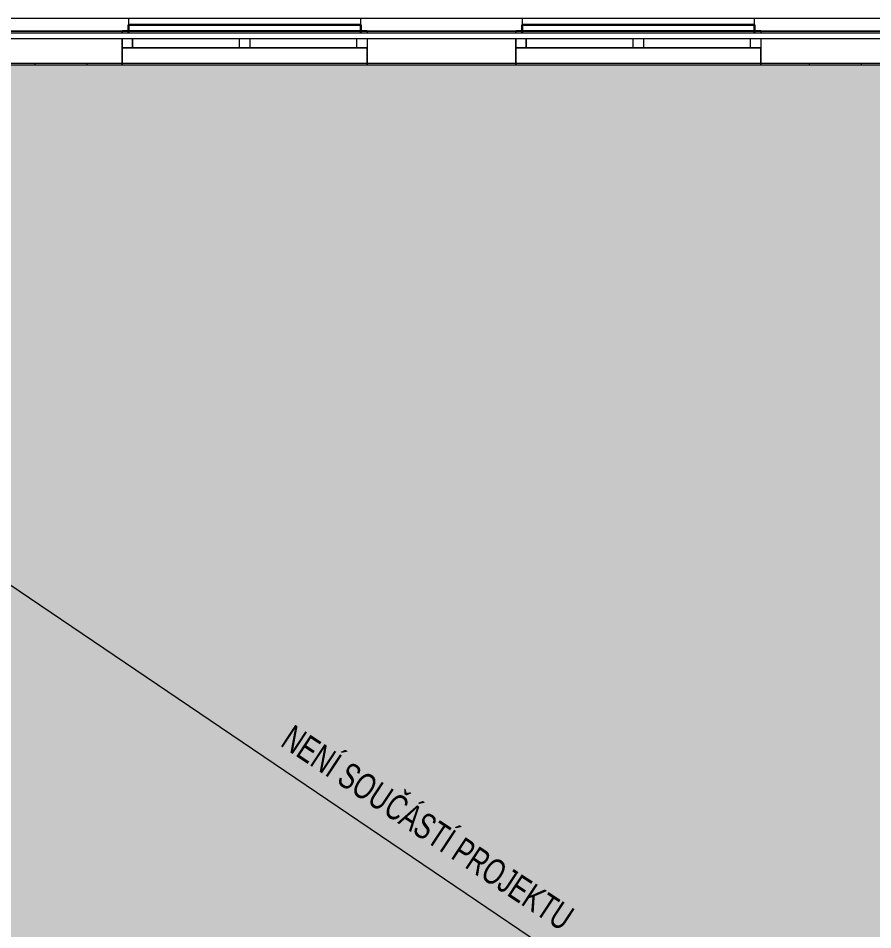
# Model space of a CAD drawing. Header units: millimetres. Extents: x 46521 to 262603, y -45352 to 20466.
# Drawn here: x 71568 to 78189, y 801 to 7864 of the extents above; entities that cross this region are included whole.
import ezdxf

# ---------------------------------------------------------------- set-up
doc = ezdxf.new("R2010")
doc.units = ezdxf.units.MM
for name, color, linetype, lineweight in [('A-DETL-GENF', 92, 'Continuous', 13), ('A-DETL-THIN', 151, 'Continuous', 13), ('A-FLOR', 192, 'Continuous', 13), ('A-GENM', 13, 'Continuous', 13), ('A-GLAZ', 151, 'Continuous', 13), ('A-ROOF', 132, 'Continuous', 13), ('A-ROOF-OTLN', 132, 'Continuous', 13), ('A-WALL', 113, 'Continuous', 13), ('G-ANNO-TEXT', 231, 'Continuous', 9), ('Q-SPCQ', 91, 'Continuous', 13), ('S-COLS', 52, 'Continuous', 13)]:
    doc.layers.add(name, color=color, linetype=linetype, lineweight=lineweight)
doc.styles.add('Arial_2', font='arial.ttf', dxfattribs={"width": 0.7, "height": 200})

# ---------------------------------------------------------------- blocks, each defined once
blk = doc.blocks.new('OKNO_2k_ - OKNO_2k_1900x1400-V1-STŘECHA NÁVRH B')
at = {"layer": 'A-GLAZ', "color": 254}
for p, q in [((-950, 126), (950, 126)), ((-900, 126), (-950, 126)), ((-950, 125), (-950, 126)), ((-950, 126), (-950, 125)), ((-950, 110), (-950, 124.9)), ((-950, 124.9), (-950, 110)), ((-900, 126), (-900, 125)), ((-900, 125), (-900, 126)), ((900, 126), (-900, 126)), ((900, 126), (-900, 126)), ((-900, 124.9), (-900, 110)), ((-900, 110), (-900, 124.9)), ((950, 126), (900, 126)), ((900, 125), (900, 126)), ((900, 125), (900, 126)), ((900, 109.8), (900, 124.9)), ((900, 109.8), (900, 124.9)), ((950, 126), (950, 125)), ((950, 126), (950, 125)), ((950, 124.9), (950, 109.8)), ((950, 124.9), (950, 109.8)), ((-950, 68), (-950, -5)), ((-950, -5), (-950, 68)), ((-870, -5), (-870, 68)), ((-870, 68), (-870, -5)), ((-40, -5), (-40, 68)), ((40, 68), (40, -5)), ((870, -5), (870, 68)), ((870, -5), (870, 68)), ((950, 68), (950, -5)), ((950, 68), (950, -5)), ((950, -5), (-950, -5)), ((-40, -5), (-870, -5)), ((-870, -5), (870, -5)), ((40, -5), (-40, -5)), ((870, -5), (40, -5))]:
    blk.add_line(p, q, dxfattribs=at)
at = {"layer": 'A-GLAZ', "color": 10}
for p, q in [((900, 126), (-900, 126)), ((-40, -5), (-40, 68)), ((40, 68), (40, -5)), ((-870, -5), (-950, -5)), ((-40, -5), (-870, -5)), ((40, -5), (-40, -5)), ((40, -5), (-40, -5)), ((40, -5), (-40, -5)), ((870, -5), (40, -5)), ((950, -5), (870, -5))]:
    blk.add_line(p, q, dxfattribs=at)
blk = doc.blocks.new('OKNO_2k_ - OKNO_2k_1900x1400-V2-STŘECHA NÁVRH B')
at = {"layer": 'A-GLAZ', "color": 254}
for p, q in [((-950, 126), (950, 126)), ((-900, 126), (-950, 126)), ((-950, 125), (-950, 126)), ((-950, 126), (-950, 125)), ((-950, 109.8), (-950, 124.9)), ((-950, 124.9), (-950, 109.8)), ((-900, 126), (-900, 125)), ((-900, 125), (-900, 126)), ((900, 126), (-900, 126)), ((900, 126), (-900, 126)), ((-900, 124.9), (-900, 109.8)), ((-900, 109.8), (-900, 124.9)), ((950, 126), (900, 126)), ((900, 125), (900, 126)), ((900, 125), (900, 126)), ((900, 109.9), (900, 124.9)), ((900, 109.9), (900, 124.9)), ((950, 126), (950, 125)), ((950, 126), (950, 125)), ((950, 124.9), (950, 109.9)), ((950, 124.9), (950, 109.9)), ((-950, 68), (-950, -5)), ((-950, -5), (-950, 68)), ((-870, -5), (-870, 68)), ((-870, 68), (-870, -5)), ((-40, -5), (-40, 68)), ((40, 68), (40, -5)), ((870, -5), (870, 68)), ((870, -5), (870, 68)), ((950, 68), (950, -5)), ((950, 68), (950, -5)), ((950, -5), (-950, -5)), ((-40, -5), (-870, -5)), ((-870, -5), (870, -5)), ((40, -5), (-40, -5)), ((870, -5), (40, -5))]:
    blk.add_line(p, q, dxfattribs=at)
at = {"layer": 'A-GLAZ', "color": 10}
for p, q in [((900, 126), (-900, 126)), ((-40, -5), (-40, 68)), ((40, 68), (40, -5)), ((-870, -5), (-950, -5)), ((-40, -5), (-870, -5)), ((40, -5), (-40, -5)), ((40, -5), (-40, -5)), ((40, -5), (-40, -5)), ((870, -5), (40, -5)), ((950, -5), (870, -5))]:
    blk.add_line(p, q, dxfattribs=at)
blk = doc.blocks.new('parapet s nosem_vnitní - parapet s nosem_vnitní-V60-STŘECHA NÁVRH B')
at = {"layer": 'A-GENM', "color": 254}
for p, q in [((-950, -120), (-950, 0)), ((-950, 0), (-950, -120)), ((-950, 0), (-870, 0)), ((870, 0), (950, 0)), ((950, -120), (950, 0)), ((950, 0), (950, -120)), ((-950, -135), (-950, -120)), ((-950, -120), (-950, -135)), ((950, -135), (950, -120)), ((950, -120), (950, -135))]:
    blk.add_line(p, q, dxfattribs=at)
at = {"layer": 'A-GENM', "color": 10}
for p, q in [((-950, 0), (-870, 0)), ((-870, 0), (-40, 0)), ((-870, 0), (-40, 0)), ((-40, 0), (40, 0)), ((-40, 0), (40, 0)), ((40, 0), (870, 0)), ((40, 0), (870, 0)), ((870, 0), (950, 0))]:
    blk.add_line(p, q, dxfattribs=at)
blk = doc.blocks.new('parapet_ext - parapet_ext-V62-STŘECHA NÁVRH B')
at = {"layer": 'Q-SPCQ', "color": 241, "lineweight": 25}
for p, q in [((-900, 51), (-900, 100)), ((-900, 100), (900, 100)), ((900, 100), (900, 51))]:
    blk.add_line(p, q, dxfattribs=at)
at = {"layer": 'Q-SPCQ', "color": 31, "lineweight": 25}
for p, q in [((-900, 100), (-900, 98)), ((-900, 100), (900, 100)), ((-900, 98), (-900, 51)), ((900, 98), (-900, 98)), ((-900, 98), (900, 98)), ((900, 98), (900, 100)), ((900, 51), (900, 98)), ((-900, 51), (-900, 50)), ((-900, 50), (-900, 51)), ((-900, 49.9), (-900, 34.8)), ((-900, 34.8), (-900, 49.9)), ((900, 51), (900, 50)), ((900, 50), (900, 51)), ((900, 49.9), (900, 34.9)), ((900, 34.9), (900, 49.9))]:
    blk.add_line(p, q, dxfattribs=at)
blk = doc.blocks.new('parapet s nosem_vnitní - parapet s nosem_vnitní-V63-STŘECHA NÁVRH B')
at = {"layer": 'A-GENM', "color": 254}
for p, q in [((-950, -120), (-950, 0)), ((-950, 0), (-950, -120)), ((-950, 0), (-870, 0)), ((870, 0), (950, 0)), ((950, -120), (950, 0)), ((950, 0), (950, -120)), ((-950, -135), (-950, -120)), ((-950, -120), (-950, -135)), ((950, -135), (950, -120)), ((950, -120), (950, -135))]:
    blk.add_line(p, q, dxfattribs=at)
at = {"layer": 'A-GENM', "color": 10}
for p, q in [((-950, 0), (-870, 0)), ((-870, 0), (-40, 0)), ((-870, 0), (-40, 0)), ((-40, 0), (40, 0)), ((-40, 0), (40, 0)), ((40, 0), (870, 0)), ((40, 0), (870, 0)), ((870, 0), (950, 0))]:
    blk.add_line(p, q, dxfattribs=at)
blk = doc.blocks.new('parapet_ext - parapet_ext-V64-STŘECHA NÁVRH B')
at = {"layer": 'Q-SPCQ', "color": 241, "lineweight": 25}
for p, q in [((-900, 51), (-900, 100)), ((-900, 100), (900, 100)), ((900, 100), (900, 51))]:
    blk.add_line(p, q, dxfattribs=at)
at = {"layer": 'Q-SPCQ', "color": 31, "lineweight": 25}
for p, q in [((-900, 100), (-900, 98)), ((-900, 100), (900, 100)), ((-900, 98), (-900, 51)), ((900, 98), (-900, 98)), ((-900, 98), (900, 98)), ((900, 98), (900, 100)), ((900, 51), (900, 98)), ((-900, 51), (-900, 50)), ((-900, 50), (-900, 51)), ((-900, 49.9), (-900, 35)), ((-900, 35), (-900, 49.9)), ((900, 51), (900, 50)), ((900, 50), (900, 51)), ((900, 49.9), (900, 34.8)), ((900, 34.8), (900, 49.9))]:
    blk.add_line(p, q, dxfattribs=at)

msp = doc.modelspace()

# ---------------------------------------------------------------- hatches: boundary and pattern name
at = {"layer": 'A-DETL-GENF'}
msp.add_hatch(color=9, dxfattribs=at).paths.add_polyline_path([(84058.4, -4924.4), (84058.4, 7499.3), (65699.3, 7499.3), (65699.3, -4924.4), (83746.9, -4924.4)])

# ---------------------------------------------------------------- linework, layer by layer
at = {"layer": 'A-DETL-THIN'}
for p, q in [((84058.4, 7499.3), (65699.3, 7499.3)), ((65599.3, 7472.1), (84060.7, -5024.4))]:
    msp.add_line(p, q, dxfattribs=at)
at = {"layer": 'A-FLOR'}
msp.add_line((77698.1, 7514.3), (65699.3, 7514.3), dxfattribs=at)
at = {"layer": 'A-ROOF', "color": 254}
msp.add_line((65491.3, 7707.3), (84172.6, 7707.3), dxfattribs=at)
at = {"layer": 'A-ROOF-OTLN'}
msp.add_line((84214.5, 7749.3), (65449.3, 7749.3), dxfattribs=at)
at = {"layer": 'A-WALL', "color": 9}
for p, q in [((65349.3, 7864.2), (84408.4, 7864.2)), ((65449.3, 7764.3), (84308.4, 7764.3)), ((84308.4, 7764.2), (65449.3, 7764.2))]:
    msp.add_line(p, q, dxfattribs=at)
at = {"layer": 'A-WALL', "color": 254}
for p, q in [((72422.3, 7864.2), (72422.3, 7764.3)), ((74222.3, 7764.3), (74222.3, 7864.2)), ((75472.3, 7864.2), (75472.3, 7764.3)), ((77272.3, 7764.3), (77272.3, 7864.2)), ((72372.3, 7514.3), (72372.3, 7707.3)), ((72422.3, 7764.2), (72422.3, 7749.3)), ((74222.3, 7749.1), (74222.3, 7764.2)), ((74272.3, 7707.3), (74272.3, 7514.3)), ((75422.3, 7514.3), (75422.3, 7707.3)), ((75472.3, 7764.2), (75472.3, 7749.1)), ((77272.3, 7749.2), (77272.3, 7764.2)), ((77322.3, 7707.3), (77322.3, 7514.3)), ((82756.9, 7514.3), (77698.1, 7514.3))]:
    msp.add_line(p, q, dxfattribs=at)
at = {"layer": 'S-COLS', "color": 254}
for p, q in [((71699.3, 7499.3), (71699.3, 7514.3)), ((72099.3, 7514.3), (72099.3, 7499.3)), ((77698.4, 7499.3), (77698.4, 7514.3)), ((78098.4, 7514.3), (78098.4, 7499.3))]:
    msp.add_line(p, q, dxfattribs=at)

# ---------------------------------------------------------------- block references
at = {"layer": 'A-GENM', "color": 254}
for name, p in [('parapet s nosem_vnitní - parapet s nosem_vnitní-V63-STŘECHA NÁVRH B', (73322.3, 7634.3)), ('parapet s nosem_vnitní - parapet s nosem_vnitní-V60-STŘECHA NÁVRH B', (76372.3, 7634.3))]:
    msp.add_blockref(name, p, dxfattribs=at)
at = {"layer": 'A-GLAZ', "color": 254}
for name, p in [('OKNO_2k_ - OKNO_2k_1900x1400-V1-STŘECHA NÁVRH B', (73322.3, 7639.3)), ('OKNO_2k_ - OKNO_2k_1900x1400-V2-STŘECHA NÁVRH B', (76372.3, 7639.3))]:
    msp.add_blockref(name, p, dxfattribs=at)
at = {"layer": 'Q-SPCQ', "color": 241, "lineweight": 25}
for name, p in [('parapet_ext - parapet_ext-V64-STŘECHA NÁVRH B', (73322.3, 7714.3)), ('parapet_ext - parapet_ext-V62-STŘECHA NÁVRH B', (76372.3, 7714.3))]:
    msp.add_blockref(name, p, dxfattribs=at)

# ---------------------------------------------------------------- texts
at = {"layer": 'G-ANNO-TEXT', "color": 7, "lineweight": 25, "char_height": 200, "attachment_point": 1, "rotation": 326.56276, "style": 'Arial_2'}
for s, insert, width in [('NENÍ SOU', (73700.8, 2398.4), 1153.227), ('ČÁSTÍ PROJEKTU', (74494.8, 1874.1), 2045.506)]:
    msp.add_mtext(s, dxfattribs=dict(at, insert=insert, width=width))

doc.saveas('drawing.dxf')
